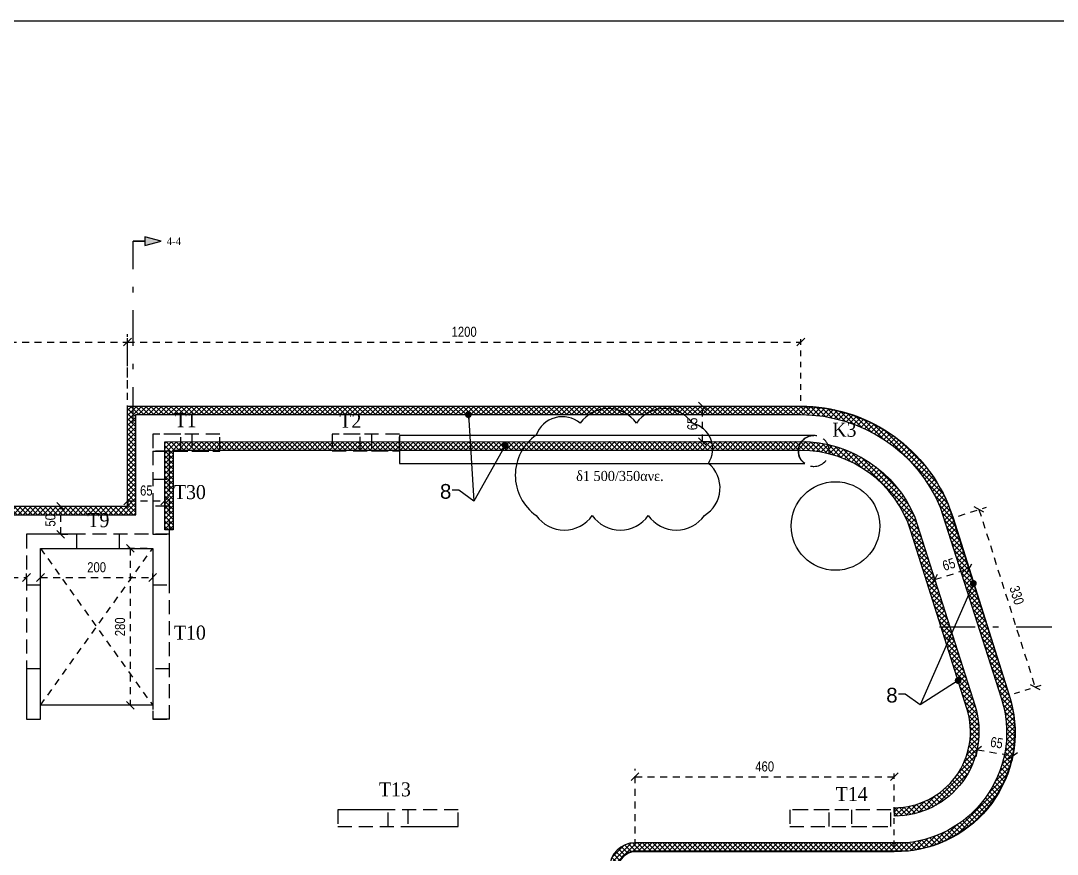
# Model space of a CAD drawing. Header units: millimetres. Extents: x -2171 to 1563, y -1758 to -1505.
# Drawn here: x 705.32 to 723.8, y -1605.12 to -1590.25 of the extents above; entities that cross this region are included whole.
import ezdxf
from ezdxf.enums import TextEntityAlignment as Align

# ---------------------------------------------------------------- set-up
doc = ezdxf.new("R2010")
doc.units = ezdxf.units.MM
doc.header["$PDMODE"] = 32
for name, pattern in [('DASHDOT', [25.399999999999995, 12.7, -6.349999999999999, 0, -6.349999999999999]), ('DASHED2', [0.375, 0.25, -0.125]), ('HIDDEN', [0.375, 0.25, -0.125]), ('HIDDEN2', [0.1875, 0.125, -0.0625])]:
    doc.linetypes.add(name, pattern=pattern)
doc.layers.get('Defpoints').update_dxf_attribs({"color": 6})
for name, color, linetype in [('-S-AKSONES', 50, 'DASHDOT'), ('-S_TEXT', 3, 'Continuous'), ('AM_5', 7, 'Continuous'), ('athinas comments', 10, 'Continuous'), ('DIASTASEIS', 7, 'Continuous'), ('Geo_Beam', 7, 'Continuous'), ('Geo_Col', 7, 'Continuous'), ('Geo_Lines', 7, 'Continuous'), ('Geo_Lines_3', 7, 'Continuous'), ('Sect_Line_Symbol', 7, 'Continuous'), ('STITHAIO', 94, 'Continuous'), ('Text_Beam', 7, 'Continuous'), ('Text_Col_-1', 7, 'Continuous')]:
    doc.layers.add(name, color=color, linetype=linetype)
doc.layers.add('A-ANNO-DIMS', color=1, linetype='Continuous', lineweight=9)
doc.styles.add('1-100', font='arial.ttf', dxfattribs={"width": 0.8})
doc.styles.add('ag', font='arial.ttf', dxfattribs={"height": 0.25})
doc.styles.add('S1TmsNwRmn1088_b_934_161', font='times.ttf', dxfattribs={"width": 0.93362935265248, "height": 0.10875})
doc.styles.add('S1TmsNwRmn11_b_934_161', font='times.ttf', dxfattribs={"width": 0.93362935265248, "height": 0.0010875})
doc.styles.add('S1TmsNwRmn1359_b_934_161', font='times.ttf', dxfattribs={"width": 0.93362935265248, "height": 0.1359375})
doc.dimstyles.new('CHRISTOFOROS', dxfattribs={"dimscale": 0.2, "dimtxt": 0.25, "dimasz": 0.6, "dimexe": 0, "dimexo": 0, "dimgap": 0, "dimtad": 0, "dimdec": 0, "dimlfac": 100, "dimzin": 0, "dimdsep": 46, "dimtxsty": 'ag', "dimblk": 'ARCHTICK', "dimcen": 0, "dimclrd": 256, "dimclre": 256, "dimclrt": 1, "dimaunit": 1, "dimadec": 0, "dimazin": 0, "dimtfac": 1, "dimtdec": 0, "dimtofl": 0, "dimtmove": 0, "dimatfit": 3, "dimfxl": 1, "dimtolj": 1, "dimtzin": 0, "dimlwd": -1, "dimlwe": -1, "dimarcsym": 0})
doc.dimstyles.new('Copy of 1-100', dxfattribs={"dimtxt": 0.18, "dimasz": 0.14, "dimexe": 0.14, "dimexo": 0.1, "dimgap": 0.09, "dimtad": 1, "dimdec": 0, "dimlfac": 100, "dimrnd": 5, "dimzin": 5, "dimdsep": 46, "dimtxsty": '1-100', "dimblk": 'OBLIQUE', "dimcen": 0.09, "dimclrd": 1, "dimclre": 1, "dimclrt": 2, "dimadec": 0, "dimazin": 0, "dimtfac": 1, "dimtdec": 0, "dimtix": 1, "dimtmove": 2, "dimatfit": 3, "dimfxl": 5, "dimfxlon": 1, "dimtolj": 1, "dimtzin": 5, "dimarcsym": 0})
pattern_1 = [(45, (0, 0), (-0.0449012806053458, 0.0449012806053458), []), (135, (0, 0), (-0.0449012806053458, -0.0449012806053458), [])]

# ---------------------------------------------------------------- blocks, each defined once
blk = doc.blocks.new('_Oblique')
at = {"color": 0, "linetype": 'ByBlock', "lineweight": -2}
blk.add_line((-0.5, -0.5), (0.5, 0.5), dxfattribs=at)
blk = doc.blocks.new('*D1353')
at = {"layer": 'A-ANNO-DIMS', "color": 1, "linetype": 'HIDDEN', "lineweight": -2, "ltscale": 0.5, "transparency": 16777216}
blk.add_line((707.571401836832, -1599.661901656389), (707.1319645439856, -1599.661901656389), dxfattribs=at)
at = {"layer": 'A-ANNO-DIMS', "color": 1, "linetype": 'DASHED2', "lineweight": -2, "ltscale": 0.5, "transparency": 16777216}
blk.add_line((707.2719645439856, -1599.661901656389), (707.2719645439856, -1602.461901656389), dxfattribs=at)
at = {"layer": 'A-ANNO-DIMS', "color": 1, "linetype": 'HIDDEN2', "lineweight": -2, "ltscale": 0.5, "transparency": 16777216}
blk.add_line((707.5711907775475, -1602.461901656389), (707.1319645439856, -1602.461901656389), dxfattribs=at)
at = {"layer": 'Defpoints', "color": 0, "ltscale": 0.5, "transparency": 16777216}
for p in [(707.671401836832, -1599.661901656389), (707.2719645439856, -1602.461901656389), (707.6711907775475, -1602.461901656389)]:
    blk.add_point(p, dxfattribs=at)
at = {"layer": 'A-ANNO-DIMS', "color": 1, "lineweight": -2, "ltscale": 0.5, "transparency": 16777216, "xscale": 0.14, "yscale": 0.14, "zscale": 0.14}
for p, rotation in [((707.2719645439856, -1599.661901656389), 90), ((707.2719645439856, -1602.461901656389), 270)]:
    blk.add_blockref('_Oblique', p, dxfattribs=dict(at, rotation=rotation))
at = {"layer": 'A-ANNO-DIMS', "color": 2, "ltscale": 0.5, "transparency": 16777216, "insert": (707.0900614061951, -1601.061901656388), "char_height": 0.18, "attachment_point": 5, "rotation": 90, "style": '1-100'}
blk.add_mtext('\\A1;280', dxfattribs=at)
blk = doc.blocks.new('*D1354')
at = {"layer": 'A-ANNO-DIMS', "color": 1, "linetype": 'HIDDEN', "lineweight": -2, "ltscale": 0.5, "transparency": 16777216}
blk.add_line((701.7714876363863, -1600.152400188328), (701.7714876363863, -1600.322031758549), dxfattribs=at)
at = {"layer": 'A-ANNO-DIMS', "color": 1, "linetype": 'DASHED2', "lineweight": -2, "ltscale": 0.5, "transparency": 16777216}
blk.add_line((701.7714876363863, -1600.182031758549), (705.4214018424135, -1600.182031758549), dxfattribs=at)
at = {"layer": 'A-ANNO-DIMS', "color": 1, "linetype": 'HIDDEN2', "lineweight": -2, "ltscale": 0.5, "transparency": 16777216}
blk.add_line((705.4214018424135, -1600.211901656388), (705.4214018424135, -1600.042031758549), dxfattribs=at)
at = {"layer": 'Defpoints', "color": 0, "ltscale": 0.5, "transparency": 16777216}
for p in [(701.7714876363863, -1600.052400188328), (705.4214018424135, -1600.182031758549), (705.4214018424135, -1600.311901656388)]:
    blk.add_point(p, dxfattribs=at)
at = {"layer": 'A-ANNO-DIMS', "color": 1, "lineweight": -2, "ltscale": 0.5, "transparency": 16777216, "xscale": 0.14, "yscale": 0.14, "zscale": 0.14, "rotation": 180}
blk.add_blockref('_Oblique', (701.7714876363863, -1600.182031758549), dxfattribs=at)
at = {"layer": 'A-ANNO-DIMS', "color": 1, "lineweight": -2, "ltscale": 0.5, "transparency": 16777216, "xscale": 0.14, "yscale": 0.14, "zscale": 0.14}
blk.add_blockref('_Oblique', (705.4214018424135, -1600.182031758549), dxfattribs=at)
at = {"layer": 'A-ANNO-DIMS', "color": 2, "ltscale": 0.5, "transparency": 16777216, "insert": (703.5964447393999, -1600.000067229217), "char_height": 0.18, "attachment_point": 5, "style": '1-100'}
blk.add_mtext('\\A1;365', dxfattribs=at)
blk = doc.blocks.new('*D1355')
at = {"layer": 'A-ANNO-DIMS', "color": 1, "linetype": 'HIDDEN', "lineweight": -2, "ltscale": 0.5, "transparency": 16777216}
blk.add_line((705.6714018424136, -1600.211901656388), (705.6714018424136, -1600.042031758538), dxfattribs=at)
at = {"layer": 'A-ANNO-DIMS', "color": 1, "linetype": 'DASHED2', "lineweight": -2, "ltscale": 0.5, "transparency": 16777216}
blk.add_line((705.6714018424136, -1600.182031758538), (707.6714018424134, -1600.182031758538), dxfattribs=at)
at = {"layer": 'A-ANNO-DIMS', "color": 1, "linetype": 'HIDDEN2', "lineweight": -2, "ltscale": 0.5, "transparency": 16777216}
blk.add_line((707.6714018424134, -1600.211901656377), (707.6714018424134, -1600.042031758538), dxfattribs=at)
at = {"layer": 'Defpoints', "color": 0, "ltscale": 0.5, "transparency": 16777216}
for p in [(707.6714018424134, -1600.182031758538), (705.6714018424136, -1600.311901656388), (707.6714018424134, -1600.311901656377)]:
    blk.add_point(p, dxfattribs=at)
at = {"layer": 'A-ANNO-DIMS', "color": 1, "lineweight": -2, "ltscale": 0.5, "transparency": 16777216, "xscale": 0.14, "yscale": 0.14, "zscale": 0.14, "rotation": 180}
blk.add_blockref('_Oblique', (705.6714018424136, -1600.182031758538), dxfattribs=at)
at = {"layer": 'A-ANNO-DIMS', "color": 1, "lineweight": -2, "ltscale": 0.5, "transparency": 16777216, "xscale": 0.14, "yscale": 0.14, "zscale": 0.14}
blk.add_blockref('_Oblique', (707.6714018424134, -1600.182031758538), dxfattribs=at)
at = {"layer": 'A-ANNO-DIMS', "color": 2, "ltscale": 0.5, "transparency": 16777216, "insert": (706.6714018424135, -1600.000128620748), "char_height": 0.18, "attachment_point": 5, "style": '1-100'}
blk.add_mtext('\\A1;200', dxfattribs=at)
blk = doc.blocks.new('*D1368')
at = {"layer": 'Defpoints', "color": 0, "ltscale": 0.5, "transparency": 16777216}
for p in [(706.0306042362938, -1598.91190165727), (706.0306042362943, -1598.91190165727), (706.0306042362938, -1599.411901656391)]:
    blk.add_point(p, dxfattribs=at)
at = {"layer": 'DIASTASEIS', "color": 1, "linetype": 'HIDDEN2', "lineweight": -2, "ltscale": 0.5, "transparency": 16777216}
blk.add_line((706.0306042362943, -1598.91190165727), (706.1706042362943, -1598.91190165727), dxfattribs=at)
at = {"layer": 'DIASTASEIS', "color": 1, "linetype": 'DASHED2', "lineweight": -2, "ltscale": 0.5, "transparency": 16777216}
blk.add_line((706.0306042362943, -1599.411901656391), (706.0306042362943, -1598.91190165727), dxfattribs=at)
at = {"layer": 'DIASTASEIS', "color": 1, "linetype": 'HIDDEN', "lineweight": -2, "ltscale": 0.5, "transparency": 16777216}
blk.add_line((706.0306042362943, -1599.411901656391), (706.1706042362943, -1599.411901656391), dxfattribs=at)
at = {"layer": 'DIASTASEIS', "color": 1, "lineweight": -2, "ltscale": 0.5, "transparency": 16777216, "xscale": 0.14, "yscale": 0.14, "zscale": 0.14}
for p, rotation in [((706.0306042362943, -1598.91190165727), 90), ((706.0306042362943, -1599.411901656391), 270)]:
    blk.add_blockref('_Oblique', p, dxfattribs=dict(at, rotation=rotation))
at = {"layer": 'DIASTASEIS', "color": 2, "ltscale": 0.5, "transparency": 16777216, "insert": (705.8487010985037, -1599.161901656831), "char_height": 0.18, "attachment_point": 5, "rotation": 90, "style": '1-100'}
blk.add_mtext('\\A1;50', dxfattribs=at)
blk = doc.blocks.new('*D1370')
at = {"layer": 'Defpoints', "color": 0, "ltscale": 0.5, "transparency": 16777216}
for p in [(707.2214466086805, -1595.981712240289), (697.2414466807322, -1598.91190165727), (707.2214466086805, -1598.91190165727)]:
    blk.add_point(p, dxfattribs=at)
at = {"layer": 'DIASTASEIS', "color": 1, "linetype": 'HIDDEN', "lineweight": -2, "ltscale": 0.5, "transparency": 16777216}
blk.add_line((697.2414466807322, -1598.81190165727), (697.2414466807322, -1595.841712240289), dxfattribs=at)
at = {"layer": 'DIASTASEIS', "color": 1, "linetype": 'HIDDEN2', "lineweight": -2, "ltscale": 0.5, "transparency": 16777216}
blk.add_line((707.2214466086805, -1598.81190165727), (707.2214466086805, -1595.841712240289), dxfattribs=at)
at = {"layer": 'DIASTASEIS', "color": 1, "linetype": 'DASHED2', "lineweight": -2, "ltscale": 0.5, "transparency": 16777216}
blk.add_line((697.2414466807322, -1595.981712240289), (707.2214466086805, -1595.981712240289), dxfattribs=at)
at = {"layer": 'DIASTASEIS', "color": 1, "lineweight": -2, "ltscale": 0.5, "transparency": 16777216, "xscale": 0.14, "yscale": 0.14, "zscale": 0.14, "rotation": 180}
blk.add_blockref('_Oblique', (697.2414466807322, -1595.981712240289), dxfattribs=at)
at = {"layer": 'DIASTASEIS', "color": 1, "lineweight": -2, "ltscale": 0.5, "transparency": 16777216, "xscale": 0.14, "yscale": 0.14, "zscale": 0.14}
blk.add_blockref('_Oblique', (707.2214466086805, -1595.981712240289), dxfattribs=at)
at = {"layer": 'DIASTASEIS', "color": 2, "ltscale": 0.5, "transparency": 16777216, "insert": (702.2314466447064, -1595.799809102499), "char_height": 0.18, "attachment_point": 5, "style": '1-100'}
blk.add_mtext('\\A1;1000', dxfattribs=at)
blk = doc.blocks.new('*D1371')
at = {"layer": 'Defpoints', "color": 0, "ltscale": 0.5, "transparency": 16777216}
for p in [(719.2302011442661, -1595.981712240289), (719.2302011442661, -1597.132308355416), (707.2214466086805, -1598.91190165727)]:
    blk.add_point(p, dxfattribs=at)
at = {"layer": 'DIASTASEIS', "color": 1, "linetype": 'HIDDEN', "lineweight": -2, "ltscale": 0.5, "transparency": 16777216}
blk.add_line((707.2214466086805, -1598.81190165727), (707.2214466086805, -1595.841712240289), dxfattribs=at)
at = {"layer": 'DIASTASEIS', "color": 1, "linetype": 'HIDDEN2', "lineweight": -2, "ltscale": 0.5, "transparency": 16777216}
blk.add_line((719.2302011442661, -1597.032308355416), (719.2302011442661, -1595.841712240289), dxfattribs=at)
at = {"layer": 'DIASTASEIS', "color": 1, "linetype": 'DASHED2', "lineweight": -2, "ltscale": 0.5, "transparency": 16777216}
blk.add_line((707.2214466086805, -1595.981712240289), (719.2302011442661, -1595.981712240289), dxfattribs=at)
at = {"layer": 'DIASTASEIS', "color": 1, "lineweight": -2, "ltscale": 0.5, "transparency": 16777216, "xscale": 0.14, "yscale": 0.14, "zscale": 0.14, "rotation": 180}
blk.add_blockref('_Oblique', (707.2214466086805, -1595.981712240289), dxfattribs=at)
at = {"layer": 'DIASTASEIS', "color": 1, "lineweight": -2, "ltscale": 0.5, "transparency": 16777216, "xscale": 0.14, "yscale": 0.14, "zscale": 0.14}
blk.add_blockref('_Oblique', (719.2302011442661, -1595.981712240289), dxfattribs=at)
at = {"layer": 'DIASTASEIS', "color": 2, "ltscale": 0.5, "transparency": 16777216, "insert": (713.2258238764733, -1595.799809102499), "char_height": 0.18, "attachment_point": 5, "style": '1-100'}
blk.add_mtext('\\A1;1200', dxfattribs=at)
blk = doc.blocks.new('*D1372')
at = {"layer": 'Defpoints', "color": 0, "ltscale": 0.5, "transparency": 16777216}
for p in [(721.9444836241303, -1599.115909809136), (723.4066444114646, -1602.136569030411), (722.9442373739954, -1602.282557234217)]:
    blk.add_point(p, dxfattribs=at)
at = {"layer": 'DIASTASEIS', "color": 1, "linetype": 'HIDDEN', "lineweight": -2, "ltscale": 0.5, "transparency": 16777216}
blk.add_line((722.0398439672814, -1599.085803249151), (722.5403951420109, -1598.927772421351), dxfattribs=at)
at = {"layer": 'DIASTASEIS', "color": 1, "linetype": 'DASHED2', "lineweight": -2, "ltscale": 0.5, "transparency": 16777216}
blk.add_line((722.4068906615996, -1598.96992160533), (723.4066444114646, -1602.136569030411), dxfattribs=at)
at = {"layer": 'DIASTASEIS', "color": 1, "linetype": 'HIDDEN2', "lineweight": -2, "ltscale": 0.5, "transparency": 16777216}
blk.add_line((723.0395977171465, -1602.252450674232), (723.540148891876, -1602.094419846433), dxfattribs=at)
at = {"layer": 'DIASTASEIS', "color": 1, "lineweight": -2, "ltscale": 0.5, "transparency": 16777216, "xscale": 0.14, "yscale": 0.14, "zscale": 0.14}
for p, rotation in [((722.4068906615996, -1598.96992160533), 107.5216167572751), ((723.4066444114646, -1602.136569030411), 287.5216167572751)]:
    blk.add_blockref('_Oblique', p, dxfattribs=dict(at, rotation=rotation))
at = {"layer": 'DIASTASEIS', "color": 2, "ltscale": 0.5, "transparency": 16777216, "insert": (723.080289536116, -1600.498462057696), "char_height": 0.18, "attachment_point": 5, "rotation": 287.5216167572751, "style": '1-100'}
blk.add_mtext('\\A1;330', dxfattribs=at)
blk = doc.blocks.new('*D1447')
at = {"layer": 'AM_5', "color": 1, "linetype": 'HIDDEN', "lineweight": -2, "ltscale": 0.5, "transparency": 16777216}
blk.add_line((722.373964624684, -1603.256185235283), (722.3511985297715, -1603.394321779769), dxfattribs=at)
at = {"layer": 'AM_5', "color": 1, "linetype": 'DASHED2', "lineweight": -2, "ltscale": 0.5, "transparency": 16777216}
blk.add_line((722.373964624684, -1603.256185235283), (723.0112619664923, -1603.361217338302), dxfattribs=at)
at = {"layer": 'AM_5', "color": 1, "linetype": 'HIDDEN2', "lineweight": -2, "ltscale": 0.5, "transparency": 16777216}
blk.add_line((723.0112619664923, -1603.361217338302), (722.9884958715797, -1603.499353882788), dxfattribs=at)
at = {"layer": 'Defpoints', "color": 0, "ltscale": 0.5, "transparency": 16777216}
for p in [(722.3851919723515, -1603.188061693828), (723.02248931416, -1603.293093796847), (723.0112619664923, -1603.361217338302)]:
    blk.add_point(p, dxfattribs=at)
at = {"layer": 'AM_5', "color": 1, "lineweight": -2, "ltscale": 0.5, "transparency": 16777216, "xscale": 0.14, "yscale": 0.14, "zscale": 0.14}
for p, rotation in [((722.373964624684, -1603.256185235283), 170.6412892165533), ((723.0112619664923, -1603.361217338302), 350.6412892165533)]:
    blk.add_blockref('_Oblique', p, dxfattribs=dict(at, rotation=rotation))
at = {"layer": 'AM_5', "color": 2, "ltscale": 0.5, "transparency": 16777216, "insert": (722.7221934677295, -1603.129219351897), "char_height": 0.18, "attachment_point": 5, "rotation": 350.64128921655333, "style": '1-100'}
blk.add_mtext('\\A1;65', dxfattribs=at)
blk = doc.blocks.new('*D1448')
at = {"layer": 'AM_5', "color": 1, "linetype": 'HIDDEN2', "lineweight": -2, "ltscale": 0.5, "transparency": 16777216}
blk.add_line((722.2315096919461, -1600.02504404216), (722.1893605079681, -1599.891539561748), dxfattribs=at)
at = {"layer": 'AM_5', "color": 1, "linetype": 'HIDDEN', "lineweight": -2, "ltscale": 0.5, "transparency": 16777216}
blk.add_line((721.6164497585902, -1600.219226845678), (721.5743005746122, -1600.085722365266), dxfattribs=at)
at = {"layer": 'AM_5', "color": 1, "linetype": 'DASHED2', "lineweight": -2, "ltscale": 0.5, "transparency": 16777216}
blk.add_line((721.6164497585902, -1600.219226845678), (722.2315096919461, -1600.02504404216), dxfattribs=at)
at = {"layer": 'Defpoints', "color": 0, "ltscale": 0.5, "transparency": 16777216}
for p in [(722.2315096919461, -1600.02504404216), (722.2325778806991, -1600.028427452489), (721.6175179473431, -1600.222610256007)]:
    blk.add_point(p, dxfattribs=at)
at = {"layer": 'AM_5', "color": 1, "lineweight": -2, "ltscale": 0.5, "transparency": 16777216, "xscale": 0.14, "yscale": 0.14, "zscale": 0.14}
for p, rotation in [((722.2315096919461, -1600.02504404216), 17.52161675701991), ((721.6164497585902, -1600.219226845678), 197.5216167570198)]:
    blk.add_blockref('_Oblique', p, dxfattribs=dict(at, rotation=rotation))
at = {"layer": 'AM_5', "color": 2, "ltscale": 0.5, "transparency": 16777216, "insert": (721.869214947976, -1599.94867198752), "char_height": 0.18, "attachment_point": 5, "rotation": 17.52161675701991, "style": '1-100'}
blk.add_mtext('\\A1;65', dxfattribs=at)
blk = doc.blocks.new('*D1449')
at = {"layer": 'AM_5', "color": 1, "linetype": 'HIDDEN2', "lineweight": -2, "ltscale": 0.5, "transparency": 16777216}
blk.add_line((717.4766301383571, -1597.126502752311), (717.616630138357, -1597.126502752311), dxfattribs=at)
at = {"layer": 'AM_5', "color": 1, "linetype": 'DASHED2', "lineweight": -2, "ltscale": 0.5, "transparency": 16777216}
blk.add_line((717.4766301383571, -1597.757819819557), (717.4766301383571, -1597.126502752311), dxfattribs=at)
at = {"layer": 'AM_5', "color": 1, "linetype": 'HIDDEN', "lineweight": -2, "ltscale": 0.5, "transparency": 16777216}
blk.add_line((717.4766301383571, -1597.757819819557), (717.616630138357, -1597.757819819557), dxfattribs=at)
at = {"layer": 'Defpoints', "color": 0, "ltscale": 0.5, "transparency": 16777216}
for p in [(717.4766301383568, -1597.126502752311), (717.4766301383571, -1597.126502752311), (717.4766301383568, -1597.757819819557)]:
    blk.add_point(p, dxfattribs=at)
at = {"layer": 'AM_5', "color": 1, "lineweight": -2, "ltscale": 0.5, "transparency": 16777216, "xscale": 0.14, "yscale": 0.14, "zscale": 0.14}
for p, rotation in [((717.4766301383571, -1597.126502752311), 90), ((717.4766301383571, -1597.757819819557), 270)]:
    blk.add_blockref('_Oblique', p, dxfattribs=dict(at, rotation=rotation))
at = {"layer": 'AM_5', "color": 2, "ltscale": 0.5, "transparency": 16777216, "insert": (717.2947270005665, -1597.442161285934), "char_height": 0.18, "attachment_point": 5, "rotation": 90, "style": '1-100'}
blk.add_mtext('\\A1;65', dxfattribs=at)
blk = doc.blocks.new('*D1450')
at = {"layer": 'AM_5', "color": 1, "linetype": 'HIDDEN', "lineweight": -2, "ltscale": 0.5, "transparency": 16777216}
blk.add_line((707.2282024293963, -1598.813527286023), (707.2282024293963, -1598.953527286024), dxfattribs=at)
at = {"layer": 'AM_5', "color": 1, "linetype": 'DASHED2', "lineweight": -2, "ltscale": 0.5, "transparency": 16777216}
blk.add_line((707.2282024293963, -1598.813527286023), (707.8894466806421, -1598.813527286023), dxfattribs=at)
at = {"layer": 'AM_5', "color": 1, "linetype": 'HIDDEN2', "lineweight": -2, "ltscale": 0.5, "transparency": 16777216}
blk.add_line((707.8894466806421, -1598.813527286023), (707.8894466806421, -1598.953527286024), dxfattribs=at)
at = {"layer": 'Defpoints', "color": 0, "ltscale": 0.5, "transparency": 16777216}
for p in [(707.2282024293963, -1598.777127962763), (707.8894466806421, -1598.777127962763), (707.8894466806421, -1598.813527286023)]:
    blk.add_point(p, dxfattribs=at)
at = {"layer": 'AM_5', "color": 1, "lineweight": -2, "ltscale": 0.5, "transparency": 16777216, "xscale": 0.14, "yscale": 0.14, "zscale": 0.14, "rotation": 180}
blk.add_blockref('_Oblique', (707.2282024293963, -1598.813527286023), dxfattribs=at)
at = {"layer": 'AM_5', "color": 1, "lineweight": -2, "ltscale": 0.5, "transparency": 16777216, "xscale": 0.14, "yscale": 0.14, "zscale": 0.14}
blk.add_blockref('_Oblique', (707.8894466806421, -1598.813527286023), dxfattribs=at)
at = {"layer": 'AM_5', "color": 2, "ltscale": 0.5, "transparency": 16777216, "insert": (707.5588245550192, -1598.631624148233), "char_height": 0.18, "attachment_point": 5, "style": '1-100'}
blk.add_mtext('\\A1;65', dxfattribs=at)
blk = doc.blocks.new('*D1454')
at = {"layer": 'Defpoints', "color": 0, "ltscale": 0.5, "transparency": 16777216}
for p in [(720.8964419197195, -1603.735910410789), (716.2732577223074, -1605.076502949011), (720.8964419197195, -1605.076502949011)]:
    blk.add_point(p, dxfattribs=at)
at = {"layer": 'DIASTASEIS', "color": 1, "linetype": 'HIDDEN', "lineweight": -2, "ltscale": 0.5, "transparency": 16777216}
blk.add_line((716.2732577223074, -1604.976502949011), (716.2732577223074, -1603.595910410789), dxfattribs=at)
at = {"layer": 'DIASTASEIS', "color": 1, "linetype": 'HIDDEN2', "lineweight": -2, "ltscale": 0.5, "transparency": 16777216}
blk.add_line((720.8964419197195, -1604.976502949011), (720.8964419197195, -1603.595910410789), dxfattribs=at)
at = {"layer": 'DIASTASEIS', "color": 1, "linetype": 'DASHED2', "lineweight": -2, "ltscale": 0.5, "transparency": 16777216}
blk.add_line((716.2732577223074, -1603.735910410789), (720.8964419197195, -1603.735910410789), dxfattribs=at)
at = {"layer": 'DIASTASEIS', "color": 1, "lineweight": -2, "ltscale": 0.5, "transparency": 16777216, "xscale": 0.14, "yscale": 0.14, "zscale": 0.14, "rotation": 180}
blk.add_blockref('_Oblique', (716.2732577223074, -1603.735910410789), dxfattribs=at)
at = {"layer": 'DIASTASEIS', "color": 1, "lineweight": -2, "ltscale": 0.5, "transparency": 16777216, "xscale": 0.14, "yscale": 0.14, "zscale": 0.14}
blk.add_blockref('_Oblique', (720.8964419197195, -1603.735910410789), dxfattribs=at)
at = {"layer": 'DIASTASEIS', "color": 2, "ltscale": 0.5, "transparency": 16777216, "insert": (718.5848498210134, -1603.554007272999), "char_height": 0.18, "attachment_point": 5, "style": '1-100'}
blk.add_mtext('\\A1;460', dxfattribs=at)
blk = doc.blocks.new('_ArchTick')
at = {"color": 0, "linetype": 'ByBlock', "const_width": 0.150000081}
blk.add_lwpolyline([(-0.5000002699998732, -0.5000002699998732), (0.5000002699998732, 0.5000002699998732)], dxfattribs=at)

msp = doc.modelspace()

# ---------------------------------------------------------------- hatches: boundary and pattern name
at = {"layer": 'Geo_Lines_3', "linetype": 'Continuous', "ltscale": 0.5, "transparency": 33554572}
h = msp.add_hatch(dxfattribs=at)
h.set_pattern_fill('ANSI37', color=9, scale=0.02)
h.set_pattern_definition(pattern_1)
edge = h.paths.add_edge_path(flags=16)
edge.add_line((697.3913132850998, -1605.963023467003), (697.3914438430049, -1599.06190165727))
edge.add_line((697.3914438430049, -1599.06190165727), (707.3714466095864, -1599.06190165727))
edge.add_line((707.3714466095864, -1599.06190165727), (707.3714466095864, -1597.27650275231))
edge.add_line((707.3714466095864, -1597.27650275231), (719.2302011451745, -1597.27650275231))
edge.add_arc((719.230201145174, -1599.972845781461), 2.696343029151194, 22.83568439505268, 89.9999999999904, ccw=False)
edge.add_line((721.7152091869875, -1598.926422940075), (722.8015497250494, -1602.328824839881))
edge.add_arc((720.9242055495642, -1602.94727852026), 1.976589514290088, -84.52266637269639, 18.23343879893082, ccw=False)
edge.add_line((721.1128748996862, -1604.914843000608), (716.2732196400697, -1604.914843000608))
edge.add_arc((716.2732196400697, -1605.370692935352), 0.455849934744947, 90, 269.182160640014)
edge.add_line((716.2667130638035, -1605.826496431908), (720.7149891617548, -1605.826784513526))
edge.add_arc((720.7149042523416, -1607.137873068081), 1.3110885573047, -8.004010173112306, 89.99628938030628, ccw=False)
edge.add_line((722.013220611667, -1607.320432198784), (721.3926427850431, -1611.450457811874))
edge.add_arc((718.2802448389838, -1610.982788762357), 3.14733781385314, 270.0597991730075, 351.4546634331815, ccw=False)
edge.add_line((718.2835296911296, -1614.130124862023), (708.7896798023071, -1613.709212027141))
edge.add_arc((709.0226493987715, -1611.650480997154), 2.071870721523739, 180.1854129826414, 263.54377468143696, ccw=False)
edge.add_line((706.9507895256879, -1611.65718569797), (707.222992106586, -1608.671724229498))
edge.add_arc((703.5356534343772, -1608.665194166725), 3.687344454385398, 359.8985326060518, 374.2585422759298)
edge.add_arc((703.7000997250543, -1609.75655763745), 3.952412499959741, 30.39149762521909, 73.69921647519328)
edge.add_line((704.8094622106915, -1605.963026374194), (697.3913132850998, -1605.963023467003))
edge = h.paths.add_edge_path()
edge.add_line((697.2413104473201, -1606.113023408216), (697.2414466807322, -1598.91190165727))
edge.add_line((697.2414466807322, -1598.91190165727), (707.2214466095865, -1598.91190165727))
edge.add_line((707.2214466095865, -1598.91190165727), (707.2214466095865, -1597.12650275231))
edge.add_line((707.2214466095865, -1597.12650275231), (719.2302011451745, -1597.12650275231))
edge.add_arc((719.2302011451746, -1599.972845781461), 2.846343029150602, 22.698644131764297, 90.0000000000046, ccw=False)
edge.add_line((721.8560869979239, -1598.874486947597), (722.9442373749011, -1602.282557235123))
edge.add_arc((720.9242055495646, -1602.94727852026), 2.126589514289494, -84.7195135851432, 18.214553495594203, ccw=False)
edge.add_line((721.1199186913257, -1605.064843000607), (716.2732196400697, -1605.064843000607))
edge.add_arc((716.2732196400699, -1605.370692935352), 0.3058499347453107, 90.00000000002129, 269.0023689202893)
edge.add_line((716.2678944662842, -1605.676496508104), (720.7149988761344, -1605.676784513842))
edge.add_arc((720.7149042523419, -1607.137873068082), 1.461088557304442, -8.032549833589428, 89.99628938031941, ccw=False)
edge.add_line((722.1616578425555, -1607.342039229552), (721.5409775744815, -1611.472746603729))
edge.add_arc((718.2802448389841, -1610.982788762357), 3.297337813853149, 269.9999999999803, 351.45466343317645, ccw=False)
edge.add_line((718.2802448389829, -1614.28012657621), (708.7780005116615, -1613.858841571245))
edge.add_arc((709.0226493987713, -1611.650480997154), 2.221870721523423, 179.9999905474979, 263.6783770536456, ccw=False)
edge.add_line((706.8007786772479, -1611.650480630596), (707.0729978707269, -1608.664836958781))
edge.add_arc((703.5356534343787, -1608.665194166726), 3.537344454384126, 0.0057858396074981, 13.91430872064161)
edge.add_arc((703.7000997250537, -1609.75655763745), 3.802412499959959, 30.71218945830992, 73.37857498875265)
edge.add_line((704.787767271491, -1606.113026365692), (697.2413104473201, -1606.113023408216))
h = msp.add_hatch(dxfattribs=at)
h.set_pattern_fill('ANSI37', color=9, scale=0.02)
h.set_pattern_definition(pattern_1)
edge = h.paths.add_edge_path()
edge.add_line((707.8894466806421, -1599.331901657297), (707.8894466806421, -1597.76450275231))
edge.add_line((707.8894466806421, -1597.76450275231), (719.230091074271, -1597.756597535497))
edge.add_arc((719.2316254285792, -1599.957747357601), 2.201150356879994, 22.749910300911495, 90.0399391313619, ccw=False)
edge.add_line((721.2615297590896, -1599.106541564289), (722.3358383855975, -1602.474637087825))
edge.add_arc((720.9009427087234, -1602.932320307625), 1.506120690116828, -90.13119379100573, 17.690925067018497, ccw=False)
edge.add_line((720.8974940513867, -1604.438437049435), (720.8974940513867, -1604.288502583197))
edge.add_arc((720.896441865893, -1602.929074160128), 1.359428830259988, 270.0443464142611, 377.5216157006603)
edge.add_line((722.1927978708708, -1602.519796927803), (721.1930441209988, -1599.353149502699))
edge.add_arc((719.2302011451814, -1599.972845781459), 2.058343029143919, 17.52161675726751, 90.00000000018989)
edge.add_line((719.2302011451745, -1597.914502752315), (708.0394466806418, -1597.914502752315))
edge.add_line((708.0394466806418, -1597.914502752315), (708.0394466806418, -1599.331901657297))
edge.add_line((708.0394466806418, -1599.331901657297), (707.8894466806421, -1599.331901657297))
at = {"layer": 'Sect_Line_Symbol'}
msp.add_hatch(color=2, dxfattribs=at).paths.add_polyline_path([(707.3217526206506, -1594.184658397888), (707.5319748727638, -1594.184658397888), (707.5319748727638, -1594.262304111419), (707.8217526206506, -1594.184658397888), (707.5319748727638, -1594.107012684357), (707.5319748727638, -1594.184658397888)])

# ---------------------------------------------------------------- linework, layer by layer
at = {"layer": '-S_TEXT', "ltscale": 5}
msp.add_lwpolyline([(685.3007246778996, -1590.24971776917), (743.4482171060683, -1590.24971776917), (743.4482171060683, -1630.294414193922), (685.3007246778996, -1630.294414193922)], close=True, dxfattribs=at)
at = {"color": 2, "linetype": 'HIDDEN', "ltscale": 0.5}
for p, q in [((705.6714018424136, -1599.661901656388), (707.6714018368338, -1602.462197170576)), ((705.6714018424136, -1602.462197170568), (707.6714018368338, -1599.661901656376))]:
    msp.add_line(p, q, dxfattribs=at)
at = {"color": 6}
msp.add_lwpolyline([(705.6714018424561, -1599.66190165639), (707.6714000750983, -1599.66190165639), (707.6714000750983, -1602.461981935106), (705.6714018424561, -1602.461981935106)], close=True, dxfattribs=at)
at = {"layer": 'athinas comments'}
msp.add_lwpolyline([(714.5103958618809, -1599.075396624595, 0.52056705), (715.5103958618809, -1599.075396624595, 0.52056705), (716.5103958618809, -1599.075396624595, 0.52056705), (717.510395861881, -1599.075396624595, 0.52056705), (717.5809010062464, -1598.145901768961, 0.52056705), (717.297337528328, -1597.429465246879, 0.52056705), (716.297337528328, -1597.429465246879, 0.52056705), (715.2973375283281, -1597.429465246879, 0.52056705), (714.5103958618809, -1597.642523580432, 0.52056705)], format="xyb", close=True, dxfattribs=at)
at = {"layer": 'Geo_Beam', "color": 94}
msp.add_lwpolyline([(712.0716359088387, -1597.973992691513), (712.0716359088387, -1598.149873574278), (719.3025884486879, -1598.149873574278, -0.2566331709267925), (719.1857023351743, -1597.924873576722, -0.414271324892839), (719.4607565677999, -1597.649873582069), (719.460702344073, -1597.649873574278), (712.0716359088387, -1597.649873574278), (712.0716359088387, -1597.673992691513)], format="xyb", close=True, dxfattribs=at)
msp.add_lwpolyline([(707.971401842456, -1602.711901656391), (707.6714018283005, -1602.711901656391)], dxfattribs=at)
at = {"layer": 'Geo_Col', "color": 94, "linetype": 'HIDDEN'}
for points in [[(707.6714018566631, -1597.926521089832), (708.8714018566632, -1597.926521089832), (708.8714018566632, -1597.626521089832), (707.6714018566631, -1597.626521089832)], [(707.6714018566631, -1597.926521089832), (708.1714018566631, -1597.926521089832), (708.1714018566631, -1597.626521089832), (707.6714018566631, -1597.626521089832)], [(708.8714018566632, -1597.626521089832), (708.371401856663, -1597.626521089832), (708.371401856663, -1597.926521089832), (708.8714018566632, -1597.926521089832)], [(710.8716359088386, -1597.923992691513), (712.0716359088387, -1597.923992691513), (712.0716359088387, -1597.623992691513), (710.8716359088386, -1597.623992691513)], [(710.8716359088386, -1597.923992691513), (711.3716359088386, -1597.923992691513), (711.3716359088386, -1597.623992691513), (710.8716359088386, -1597.623992691513)], [(712.0716359088387, -1597.623992691513), (711.5716359088387, -1597.623992691513), (711.5716359088387, -1597.923992691513), (712.0716359088387, -1597.923992691513)], [(707.9714018283007, -1599.411901656391), (707.9714018283007, -1597.926521089832), (707.6714018283006, -1597.926521089832), (707.6714018283006, -1599.411901656391)], [(707.6714018283006, -1597.926521089832), (707.6714018283006, -1598.426521089832), (707.9714018283007, -1598.426521089832), (707.9714018283007, -1597.926521089832)], [(707.9714018283007, -1599.411901656391), (707.9714018283007, -1598.91190165639), (707.6714018283006, -1598.91190165639), (707.6714018283006, -1599.411901656391)], [(705.4214018424559, -1599.41190165639), (705.4214018424559, -1600.311901656391), (705.6714018424561, -1600.311901656391), (705.6714018424561, -1599.66190165639), (706.3214018424559, -1599.66190165639), (706.3214018424559, -1599.41190165639)], [(707.971401842456, -1599.41190165639), (707.071401842456, -1599.41190165639), (707.071401842456, -1599.66190165639), (707.6714018424561, -1599.66190165639), (707.6714018424561, -1600.311901656391), (707.971401842456, -1600.311901656391)], [(705.6714018424561, -1602.711901656391), (705.6714018424561, -1601.81190165639), (705.4214018424561, -1601.81190165639), (705.4214018424561, -1602.711901656391)], [(707.971401842456, -1602.711901656391), (707.971401842456, -1601.81190165639), (707.6714018424561, -1601.81190165639), (707.6714018424561, -1602.711901656391)], [(710.9711784770938, -1604.626584468907), (713.121178477094, -1604.626584468907), (713.121178477094, -1604.326584468907), (710.9711784770938, -1604.326584468907)], [(710.9711784770938, -1604.626584468907), (711.871178477094, -1604.626584468907), (711.871178477094, -1604.326584468907), (710.9711784770938, -1604.326584468907)], [(713.121178477094, -1604.326584468907), (712.2211784770938, -1604.326584468907), (712.2211784770938, -1604.626584468907), (713.121178477094, -1604.626584468907)], [(719.034135786165, -1604.626503302595), (720.834135786165, -1604.626503302595), (720.834135786165, -1604.326503302595), (719.034135786165, -1604.326503302595)], [(719.034135786165, -1604.626503302595), (719.7341357861648, -1604.626503302595), (719.7341357861648, -1604.326503302595), (719.034135786165, -1604.326503302595)], [(720.834135786165, -1604.326503302595), (720.1341357861648, -1604.326503302595), (720.1341357861648, -1604.626503302595), (720.834135786165, -1604.626503302595)]]:
    msp.add_lwpolyline(points, close=True, dxfattribs=at)
msp.add_lwpolyline([(719.7357023351742, -1597.924873576722, 0.4142135623730951), (719.4607023351741, -1597.649873576722, 0.4142135623730951), (719.1857023351743, -1597.924873576722, 0.4142135623730951), (719.4607023351741, -1598.199873576722, 0.4142135623730951)], format="xyb", close=True, dxfattribs=at)
for points in [[(707.971401842456, -1599.41190165639), (705.4214018424561, -1599.41190165639)], [(705.4214018424561, -1599.41190165639), (705.4214018424561, -1602.711901656391)], [(707.971401842456, -1602.711901656391), (707.971401842456, -1599.41190165639)], [(705.6714018424561, -1599.66190165639), (707.6714018424561, -1599.66190165639)], [(705.6714018424561, -1602.711901656391), (705.6714018424561, -1599.66190165639)], [(707.6714018424561, -1599.66190165639), (707.6714018424561, -1602.711901656391)], [(705.4214018424561, -1602.711901656391), (705.6714018424561, -1602.711901656391)], [(707.6714018424561, -1602.711901656391), (707.971401842456, -1602.711901656391)]]:
    msp.add_lwpolyline(points, dxfattribs=at)
at = {"layer": 'Geo_Lines', "color": 94}
msp.add_lwpolyline([(697.2414466807322, -1598.91190165727), (707.2214466086805, -1598.91190165727), (707.2214466086805, -1597.126502751404), (719.2302011442686, -1597.132308355428, -0.3261906865272757), (721.944483624123, -1599.115909809112), (722.9442373739953, -1602.282557234216, -0.5068989909720544), (720.8964419197195, -1605.076502949011), (716.2732577223074, -1605.076502949011, 0.9908736838788751), (716.2677567859447, -1605.67649527672), (720.7149956485252, -1605.67649527672, -0.45596858277278), (722.1616579724455, -1607.342039246404), (721.540977558094, -1611.472746705851, -0.3899719340318258), (718.0578348621698, -1614.27786108533), (708.7780004725983, -1613.858842058123, -0.411769754763127), (706.8123229027905, -1611.424280915999), (707.0573147163111, -1608.998146697182, 0.0876988134461878), (706.969199672749, -1607.814567331236, 0.1882394059187743), (704.7878223422813, -1606.112516829967), (697.2413104576746, -1606.112374061267)], format="xyb", close=True, dxfattribs=at)
for points in [[(705.6714018424561, -1599.66190165639), (707.6714000750983, -1599.66190165639), (707.6714000750983, -1602.461981935105), (705.6714018424561, -1602.461981935105)], [(705.6714018424115, -1599.66190165639), (707.6714000750983, -1599.66190165639), (707.6714000750983, -1602.461981931123), (705.6714018424115, -1602.461981931123)]]:
    msp.add_lwpolyline(points, close=True, dxfattribs=at)
msp.add_circle((719.8469376791629, -1599.263275249625), 0.7898411397834594, dxfattribs=at)
at = {"layer": 'Sect_Line_Symbol', "color": 2}
msp.add_lwpolyline([(707.3217526206506, -1594.184658397888), (707.5319748727638, -1594.184658397888), (707.5319748727638, -1594.262304111419), (707.8217526206506, -1594.184658397888), (707.5319748727638, -1594.107012684357), (707.5319748727638, -1594.184658397888)], close=True, dxfattribs=at)
at = {"layer": 'Sect_Line_Symbol', "color": 2, "linetype": 'DASHDOT', "ltscale": 0.05}
for points in [[(707.3217526206506, -1597.420154174124), (707.3217526206506, -1594.184658397888)], [(721.7011708105474, -1601.061906531834), (728.0217526206505, -1601.061906531834)]]:
    msp.add_lwpolyline(points, dxfattribs=at)
at = {"layer": 'STITHAIO', "ltscale": 0.5}
for points in [[(697.2413104473201, -1606.113023408216), (697.2414466807322, -1598.91190165727), (707.2214466095865, -1598.91190165727), (707.2214466095865, -1597.12650275231), (719.2302011451745, -1597.12650275231, -0.3024004261148398), (721.8560869979239, -1598.874486947597), (722.9442373749011, -1602.282557235123, -0.4819881717823383), (721.1199186913257, -1605.064843000607), (716.2732196400697, -1605.064843000607, 0.9913317046936132), (716.2678944662842, -1605.676496508104), (720.7149988761344, -1605.676784513842, -0.4558782332388608), (722.1616578425555, -1607.342039229552), (721.5409775744815, -1611.472746603729, -0.3711749785286935), (718.2802448389829, -1614.28012657621), (708.7780005116615, -1613.858841571245, -0.3822548182052157), (706.8007786772479, -1611.650480630596), (707.0729978707269, -1608.664836958781, 0.0607619925354487), (706.9691996736551, -1607.814567332143, 0.188348210051428), (704.787767271491, -1606.113026365692)], [(697.3913132850998, -1605.963023467003), (697.3914438430049, -1599.06190165727), (707.3714466095864, -1599.06190165727), (707.3714466095864, -1597.27650275231), (719.2302011451745, -1597.27650275231, -0.3017479128410981), (721.7152091869875, -1598.926422940075), (722.8015497250494, -1602.328824839881, -0.4810316323096249), (721.1128748996862, -1604.914843000608), (716.2732196400697, -1604.914843000608, 0.9928883529149167), (716.2667130638035, -1605.826496431908), (720.7149891617548, -1605.826784513526, -0.4557278340380852), (722.013220611667, -1607.320432198784), (721.3926427850431, -1611.450457811874, -0.3708781365526037), (718.2835296911296, -1614.130124862023), (708.7896798023071, -1613.709212027141, -0.3806552632419701), (706.9507895256879, -1611.65718569797), (707.222992106586, -1608.671724229498, 0.0627394877637232), (707.1094062919869, -1607.757009362837, 0.191247361568438), (704.8094622106915, -1605.963026374194)], [(707.8894466806421, -1599.331901657297), (707.8894466806421, -1597.76450275231), (719.230091074271, -1597.756597535497, -0.3023464838103745), (721.2615297590896, -1599.106541564289), (722.3358383855975, -1602.474637087825, -0.5085481810228949), (720.8974940513867, -1604.438437049435), (720.8974940513867, -1604.288502583197, 0.5066557927107188), (722.1927978708708, -1602.519796927803), (721.1930441209988, -1599.353149502699, 0.3272289728665378), (719.2302011451745, -1597.914502752315, -1.7214e-12), (708.0394466806418, -1597.914502752315), (708.0394466806418, -1599.331901657297)]]:
    msp.add_lwpolyline(points, format="xyb", close=True, dxfattribs=at)

# ---------------------------------------------------------------- texts
at = {"layer": '-S-AKSONES', "color": 3, "linetype": 'Continuous', "char_height": 0.2625, "width": 0.4160931041748498, "attachment_point": 9, "style": 'ag'}
for insert in [(712.9978628633206, -1598.780801375916), (720.9565049061357, -1602.416169927225)]:
    msp.add_mtext('8', dxfattribs=dict(at, insert=insert))
at = {"layer": 'Sect_Line_Symbol', "color": 2, "style": 'S1TmsNwRmn1359_b_934_161', "width": 0.93362935265248}
msp.add_text('4-4', height=0.1359375, dxfattribs=at).set_placement((707.9217526206508, -1594.184658397888), align=Align.MIDDLE_LEFT)
at = {"layer": 'Text_Beam', "color": 3, "style": 'S1TmsNwRmn1088_b_934_161', "width": 0.93362935265248}
msp.add_text(' δ1 500/350ανε.', height=0.18, dxfattribs=at).set_placement((715.1601256627484, -1598.460835612754))
at = {"layer": 'Text_Col_-1', "color": 200, "style": 'S1TmsNwRmn11_b_934_161', "width": 0.93362935265248}
for s, p in [('T1', (708.0640080178636, -1597.500329564801)), ('T2', (711.0010359377411, -1597.511447542997)), ('K3', (719.79065985577, -1597.670529948718)), ('T30', (708.0511693790104, -1598.783766200397)), ('T9', (706.507526715726, -1599.284205114741)), ('T10', (708.0516136928418, -1601.29038460382)), ('T13', (711.7067158536591, -1604.086008777997)), ('T14', (719.8523301050813, -1604.168550810461))]:
    msp.add_text(s, height=0.25, dxfattribs=at).set_placement(p)

# ---------------------------------------------------------------- dimensions: what is measured, and where the dimension line sits
at = {"layer": 'A-ANNO-DIMS', "ltscale": 0.5}
dim = msp.add_linear_dim(base=(707.2719645439856, -1602.461901656389), p1=(707.6714018368318, -1599.661901656388), p2=(707.6711907775472, -1602.461901656388), angle=90, dimstyle='Copy of 1-100', dxfattribs=at)
dim.commit()
dim.dimension.update_dxf_attribs({"geometry": '*D1353', "text_midpoint": (707.0900614061951, -1601.061901656388)})
for base, p1, p2, picture, middle in [((705.4214018424135, -1600.182031758549), (701.7714876363863, -1600.052400188328), (705.4214018424135, -1600.311901656388), '*D1354', (703.5964447393999, -1600.000067229217)), ((707.6714018424134, -1600.182031758538), (705.6714018424136, -1600.311901656388), (707.6714018424134, -1600.311901656377), '*D1355', (706.6714018424135, -1600.000128620748))]:
    dim = msp.add_linear_dim(base=base, p1=p1, p2=p2, dimstyle='Copy of 1-100', dxfattribs=at)
    dim.commit()
    dim.dimension.update_dxf_attribs({"geometry": picture, "text_midpoint": middle})
at = {"layer": 'AM_5', "ltscale": 0.5}
for p1, p2, distance, picture, middle in [((717.4766301383567, -1597.757819819556), (717.4766301383567, -1597.12650275231), -4.547473508864641e-13, '*D1449', (717.2947270005665, -1597.442161285934)), ((707.2282024293963, -1598.777127962763), (707.8894466806421, -1598.777127962763), -0.03639932325995687, '*D1450', (707.5588245550192, -1598.631624148233)), ((721.617517947343, -1600.222610256007), (722.232577880699, -1600.028427452489), 0.003548026587537694, '*D1448', (721.869214947976, -1599.94867198752)), ((722.3851919723515, -1603.188061693828), (723.02248931416, -1603.293093796847), -0.06904252483807771, '*D1447', (722.7221934677295, -1603.129219351897))]:
    dim = msp.add_aligned_dim(p1=p1, p2=p2, distance=distance, dimstyle='Copy of 1-100', dxfattribs=at)
    dim.commit()
    dim.dimension.update_dxf_attribs({"geometry": picture, "text_midpoint": middle})
at = {"layer": 'DIASTASEIS', "ltscale": 0.5}
for base, p1, p2, picture, middle in [((707.2214466086805, -1595.981712240289), (697.2414466807322, -1598.91190165727), (707.2214466086805, -1598.91190165727), '*D1370', (702.2314466447064, -1595.799809102499)), ((719.2302011442661, -1595.981712240289), (707.2214466086805, -1598.91190165727), (719.2302011442661, -1597.132308355416), '*D1371', (713.2258238764733, -1595.799809102499)), ((720.8964419197195, -1603.735910410789), (716.2732577223074, -1605.076502949011), (720.8964419197195, -1605.076502949011), '*D1454', (718.5848498210134, -1603.554007272999))]:
    dim = msp.add_linear_dim(base=base, p1=p1, p2=p2, dimstyle='Copy of 1-100', dxfattribs=at)
    dim.commit()
    dim.dimension.update_dxf_attribs({"geometry": picture, "text_midpoint": middle})
dim = msp.add_linear_dim(base=(706.0306042362943, -1598.91190165727), p1=(706.0306042362936, -1599.41190165639), p2=(706.0306042362936, -1598.91190165727), angle=90, dimstyle='Copy of 1-100', dxfattribs=at)
dim.commit()
dim.dimension.update_dxf_attribs({"geometry": '*D1368', "text_midpoint": (705.8487010985037, -1599.161901656831)})
dim = msp.add_aligned_dim(p1=(721.9444836241303, -1599.115909809135), p2=(722.9442373739953, -1602.282557234216), distance=0.48490496383455794, dimstyle='Copy of 1-100', dxfattribs=at)
dim.commit()
dim.dimension.update_dxf_attribs({"geometry": '*D1372', "text_midpoint": (723.080289536116, -1600.498462057696)})

# ---------------------------------------------------------------- leaders
at = {"layer": '-S-AKSONES', "color": 1, "linetype": 'Continuous'}
for points in [[(713.3008238773804, -1597.27650275231), (713.4002129381406, -1598.81836504786)], [(722.3071813146664, -1600.287307427458), (721.3588549809557, -1602.453733599169)]]:
    msp.add_leader(points, dimstyle='CHRISTOFOROS', override={"dimclrd": 1, "dimldrblk": 'Dot', "dimfxl": 0.1, "dimfxlon": 1, "dimarcsym": 1}, dxfattribs=at)
at = {"layer": '-S-AKSONES', "color": 1, "linetype": 'Continuous', "annotation_type": 0, "has_hookline": 1, "hookline_direction": 1, "text_width": 0.1729706684856753}
for points in [[(713.9583394889607, -1597.826636097592), (713.4002129381407, -1598.818365047871), (713.1313715123916, -1598.625695795243), (713.0113715123916, -1598.625695795243)], [(722.0352228026987, -1602.020689338607), (721.3588549809558, -1602.45373359918), (721.0900135552066, -1602.261064346552), (720.9700135552067, -1602.261064346552)]]:
    msp.add_leader(points, dimstyle='CHRISTOFOROS', override={"dimgap": 0, "dimtad": 0, "dimclrd": 1, "dimldrblk": 'Dot', "dimfxl": 0.1, "dimfxlon": 1, "dimarcsym": 1}, dxfattribs=at)

doc.saveas('drawing.dxf')
